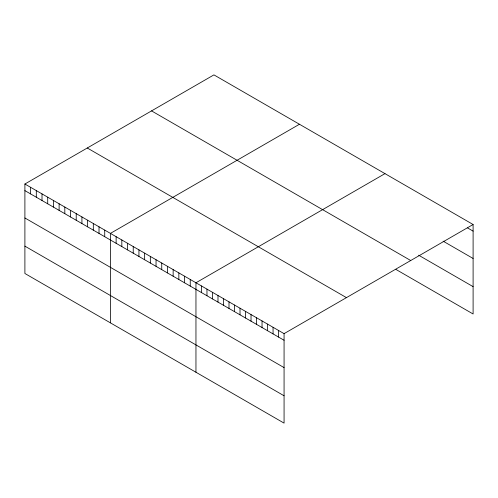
<?xml version="1.0" encoding="UTF-8"?>
<svg xmlns="http://www.w3.org/2000/svg" width="498" height="498" viewBox="0 0 498 498"><rect width="100%" height="100%" fill="white"/><g stroke="black" fill="none" stroke-linecap="round" stroke-linejoin="round"><path stroke-width="0.75" d="M24.9 184.011L284.072 333.648L284.072 423.119L24.9 273.489L24.9 184.011L213.928 74.881L473.1 224.511L473.1 313.989L395.997 269.474M299.454 124.257L110.425 233.388L110.425 322.866M384.979 173.634L195.957 282.771L195.957 372.249M284.072 333.648L473.1 224.511M467.591 227.947L473.1 231.128M443.114 241.156L473.1 258.468M418.637 255.2L473.1 286.643M151.548 110.892L410.719 260.522M87.281 147.999L346.452 297.63M24.9 190.628L284.072 340.259M24.9 217.968L284.072 367.605M24.9 246.143L284.072 395.779M278.569 330.467L278.569 337.078M273.06 327.286L273.06 333.903M267.551 324.105L267.551 330.722M262.041 320.924L262.041 327.541M256.538 317.749L256.538 324.36M251.029 314.568L251.029 321.179M245.52 311.387L245.52 318.004M240.011 308.206L240.011 314.823M234.508 305.025L234.508 311.642M228.999 301.85L228.999 308.461M223.49 298.669L223.49 305.28M217.987 295.488L217.987 302.105M212.478 292.307L212.478 298.925M206.969 289.126L206.969 295.744M201.46 285.952L201.46 292.563M190.255 279.478L190.255 286.095M184.553 276.185L184.553 282.802M178.85 272.892L178.85 279.509M173.148 269.605L173.148 276.216M167.446 266.312L167.446 272.923M161.744 263.019L161.744 269.636M156.042 259.726L156.042 266.343M150.34 256.433L150.34 263.05M144.638 253.14L144.638 259.757M138.936 249.853L138.936 256.464M133.234 246.56L133.234 253.171M127.532 243.267L127.532 249.884M121.829 239.974L121.829 246.591M116.127 236.681L116.127 243.298M104.723 230.101L104.723 236.712M99.021 226.808L99.021 233.419M93.319 223.515L93.319 230.132M87.623 220.222L87.623 226.839M81.921 216.929L81.921 223.546M76.219 213.642L76.219 220.253M70.517 210.349L70.517 216.96M64.815 207.056L64.815 213.673M59.113 203.763L59.113 210.38M53.411 200.47L53.411 207.087M47.708 197.177L47.708 203.794M42.006 193.89L42.006 200.501M36.304 190.597L36.304 197.208M30.602 187.304L30.602 193.921"/></g></svg>
